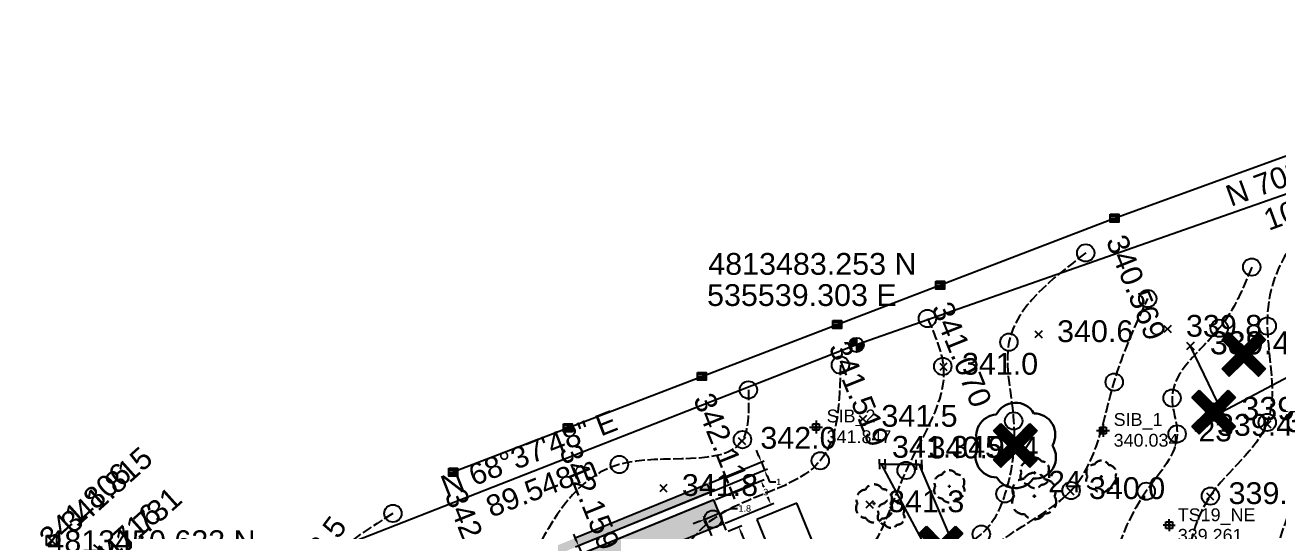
# Model space of a CAD drawing. Header units: millimetres. Extents: x 535412 to 535832, y 4813198 to 4813522.
# Drawn here: x 535442 to 535588.6, y 4813461.5 to 4813520.7 of the extents above; entities that cross this region are included whole.
import ezdxf
from ezdxf.enums import TextEntityAlignment as Align

# ---------------------------------------------------------------- set-up
doc = ezdxf.new("R2010")
doc.units = ezdxf.units.MM
doc.linetypes.add('ACAD_ISO02W100', pattern=[15, 12, -3])
doc.linetypes.add('DASHED', pattern=[0.75, 0.5, -0.25])
for name, color, linetype in [('2017_BOUNDS', 5, 'Continuous'), ('2017_BOUNDS_text', 250, 'Continuous'), ('2017_BUILDING', 1, 'Continuous'), ('2017_BUILDING_text', 250, 'Continuous'), ('2017_Contour_lines', 250, 'ACAD_ISO02W100'), ('2017_CONTROL', 1, 'Continuous'), ('2017_CONTROL_text', 250, 'Continuous'), ('2017_FENCE', 1, 'Continuous'), ('2017_FENCE_text', 250, 'Continuous'), ('2017_GND', 5, 'Continuous'), ('2017_GND_text', 250, 'Continuous'), ('2017_HEDGE', 102, 'Continuous'), ('2017_HEDGE_text', 250, 'Continuous'), ('2017_INSTRUMENT', 5, 'Continuous'), ('2017_INSTRUMENT_text', 250, 'Continuous'), ('2017_REMOVALS', 5, 'Continuous'), ('2017_SIDEWALK', 1, 'Continuous'), ('2017_SIDEWALK_text', 250, 'Continuous'), ('2017_Tree_Legend', 7, 'Continuous'), ('Contour_interp', 250, 'Continuous'), ('Contour_lines', 250, 'ACAD_ISO02W100'), ('Contour_text', 1, 'Continuous'), ('image', 7, 'Continuous'), ('Parking_Lot_Dim', 250, 'Continuous'), ('Parking_Lot_Features', 252, 'Continuous')]:
    doc.layers.add(name, color=color, linetype=linetype)
doc.layers.add('2017_REP_TREES', color=190, linetype='DASHED', lineweight=30)
doc.layers.add('2017_TREE', color=94, linetype='Continuous', lineweight=30)
doc.styles.get("Standard").update_dxf_attribs({"font": 'arial.ttf'})
doc.dimstyles.new('ISO-25', dxfattribs={"dimscale": 0.3, "dimtxt": 2.5, "dimasz": 2.5, "dimexe": 1.25, "dimexo": 0.625, "dimtad": 0, "dimtih": 1, "dimtoh": 1, "dimdsep": 46, "dimtxsty": 'Standard', "dimcen": 2.5, "dimadec": 0, "dimazin": 0, "dimtfac": 1, "dimtmove": 0, "dimatfit": 3, "dimfxl": 1, "dimarcsym": 0})

# ---------------------------------------------------------------- blocks, each defined once
blk = doc.blocks.new('2017_INSTRUMENT')
at = {"layer": '2017_INSTRUMENT'}
for p, q in [((0, 0), (-0.7, 0)), ((-0.38, -0.38), (-0.38, 0.38)), ((-0.38, 0.38), (0.38, 0.38)), ((0, 0.19), (-0.19, 0)), ((-0.19, 0), (0, -0.19)), ((0, 0), (0, 0.7)), ((0.19, 0), (0, 0.19)), ((0, -0.19), (0.19, 0)), ((0, 0), (0.7, 0)), ((0, 0), (0, -0.7)), ((0.38, 0.38), (0.38, -0.38)), ((0.38, -0.38), (-0.38, -0.38))]:
    blk.add_line(p, q, dxfattribs=at)
at = {"layer": '2017_INSTRUMENT_text'}
for tag, p in [('NAME', (1.01, 0.46)), ('ELEV', (1.01, -1.94))]:
    blk.add_attdef(tag, p, '', height=1.5, dxfattribs=at)
blk = doc.blocks.new('2017_CONTROL')
at = {"layer": '2017_CONTROL'}
for p, q in [((-0.75, 0), (0.75, 0)), ((-0.38, -0.38), (-0.38, 0.38)), ((-0.38, 0.38), (0.38, 0.38)), ((0, 0.75), (0, -0.75)), ((0.38, 0.38), (0.38, -0.38)), ((0.38, -0.38), (-0.38, -0.38))]:
    blk.add_line(p, q, dxfattribs=at)
blk.add_lwpolyline([(0, 0.2), (-0.17, -0.1), (0.17, -0.1)], close=True, dxfattribs=at)
at = {"layer": '2017_CONTROL_text'}
for tag, p in [('NAME', (1.24, 0.54)), ('ELEV', (1.24, -1.89))]:
    blk.add_attdef(tag, p, '', height=1.5, dxfattribs=at)
blk = doc.blocks.new('2017_SIDEWALK')
at = {"layer": '2017_SIDEWALK'}
for p, q in [((-0.6, 0.6), (0.6, -0.6)), ((0.6, 0.6), (-0.6, -0.6)), ((-0.6, 0.6), (0.6, 0.6)), ((-0.6, -0.6), (-0.6, 0.6)), ((0.6, 0.6), (0.6, -0.6)), ((0.6, -0.6), (-0.6, -0.6))]:
    blk.add_line(p, q, dxfattribs=at)
at = {"layer": '2017_SIDEWALK_text'}
blk.add_attdef('ELEV', (2.49, 0.66), '', height=2.55, rotation=42, dxfattribs=at)
blk = doc.blocks.new('2017_HEDGE')
at = {"layer": '2017_HEDGE'}
for p, q in [((-0.34, 0), (-0.34, 0.59)), ((0.34, 0), (-0.34, 0)), ((-0.34, 0), (-0.34, -0.6)), ((0, 0), (-0.09, 0)), ((0, 0), (0, 0.09)), ((0, 0), (0, -0.09)), ((0, 0), (0, 0)), ((0, 0), (0.09, 0)), ((0.34, 0), (0.34, 0.59)), ((0.34, 0), (0.34, -0.6))]:
    blk.add_line(p, q, dxfattribs=at)
at = {"layer": '2017_HEDGE_text'}
blk.add_attdef('ELEV', (1.13, 0.74), '', height=2.55, dxfattribs=at)
blk = doc.blocks.new('2017_BUILDING')
at = {"layer": '2017_BUILDING'}
for p, q in [((-0.45, 0.45), (0.45, -0.45)), ((0.45, 0.45), (-0.45, -0.45))]:
    blk.add_line(p, q, dxfattribs=at)
at = {"layer": '2017_BUILDING_text'}
blk.add_attdef('ELEV', (2.3, -0.97), '', height=2.7, dxfattribs=at)
blk = doc.blocks.new('2017_GND')
at = {"layer": '2017_GND'}
for p, q in [((-0.42, 0.42), (0.42, -0.42)), ((0.42, 0.42), (-0.42, -0.42))]:
    blk.add_line(p, q, dxfattribs=at)
at = {"layer": '2017_GND_text'}
blk.add_attdef('ELEV', (2.17, -0.91), '', height=2.55, dxfattribs=at)
blk = doc.blocks.new('2017_FENCE')
at = {"layer": '2017_FENCE'}
for p, q in [((0.49, 0.23), (-0.52, 0.23)), ((-0.52, 0), (0.49, 0)), ((0.49, -0.23), (-0.52, -0.23))]:
    blk.add_line(p, q, dxfattribs=at)
blk.add_lwpolyline([(-0.52, 0.46), (0.49, 0.46), (0.49, -0.46), (-0.52, -0.46)], close=True, dxfattribs=at)
at = {"layer": '2017_FENCE_text'}
blk.add_attdef('ELEV', (-1.06, -2.62), '', height=2.55, rotation=292, dxfattribs=at)
blk = doc.blocks.new('2017_BOUNDS')
at = {"layer": '2017_BOUNDS'}
h = blk.add_hatch(color=256, dxfattribs=at)
h.dxf.hatch_style = 1
h.paths.add_polyline_path([(0, 0.85, 0.414214), (-0.85, 0), (0, 0)])
h.paths.add_polyline_path([(0.85, 0), (0, 0), (0, -0.85, 0.414214)])
for p, q in [((0.85, 0), (-0.85, 0)), ((0, 0.85), (0, -0.85))]:
    blk.add_line(p, q, dxfattribs=at)
blk.add_circle((0, 0), 0.85, dxfattribs=at)
at = {"layer": '2017_BOUNDS_text'}
for tag, p in [('NORTHING', (1.71, 0.78)), ('EASTING', (1.71, -3.29))]:
    blk.add_attdef(tag, p, '', height=2.55, dxfattribs=at)
blk = doc.blocks.new('*D25')
at = {"layer": 'Defpoints', "color": 0, "transparency": 16777216}
for p in [(535523.26, 4813463.56), (535524.14, 4813461.42), (535522.47, 4813460.74)]:
    blk.add_point(p, dxfattribs=at)
at = {"layer": 'Parking_Lot_Dim', "color": 0, "lineweight": -2, "transparency": 16777216}
for p, q in [((535523.96, 4813463.84), (535524.65, 4813464.13)), ((535524.65, 4813464.13), (535525.4, 4813464.13)), ((535522.4, 4813460.91), (535521.45, 4813463.23)), ((535521.6, 4813462.88), (535523.26, 4813463.56)), ((535524.07, 4813461.59), (535523.12, 4813463.91)), ((535520.9, 4813462.6), (535520.21, 4813462.31))]:
    blk.add_line(p, q, dxfattribs=at)
at = {"layer": 'Parking_Lot_Dim', "color": 0, "transparency": 16777216}
for points in [[(535520.85, 4813462.71), (535520.95, 4813462.48), (535521.6, 4813462.88)], [(535523.91, 4813463.96), (535524, 4813463.73), (535523.26, 4813463.56)]]:
    blk.add_solid(points, dxfattribs=at)
at = {"layer": 'Parking_Lot_Dim', "color": 0, "transparency": 16777216, "insert": (535526.24, 4813464.13), "char_height": 0.75, "attachment_point": 5}
blk.add_mtext('1.8', dxfattribs=at)
blk = doc.blocks.new('*D33')
at = {"layer": 'Defpoints', "color": 0, "transparency": 16777216}
for p in [(535524.14, 4813461.42), (535525.54, 4813461.99), (535526.97, 4813456.63)]:
    blk.add_point(p, dxfattribs=at)
at = {"layer": 'Parking_Lot_Dim', "color": 0, "lineweight": -2, "transparency": 16777216}
for p, q in [((535524.31, 4813461.49), (535525.88, 4813462.13)), ((535525.82, 4813461.29), (535526.34, 4813460.01)), ((535527.33, 4813457.59), (535526.81, 4813458.87)), ((535527.14, 4813456.7), (535527.96, 4813457.04))]:
    blk.add_line(p, q, dxfattribs=at)
at = {"layer": 'Parking_Lot_Dim', "color": 0, "transparency": 16777216}
for points in [[(535525.93, 4813461.34), (535525.7, 4813461.25), (535525.54, 4813461.99)], [(535527.45, 4813457.64), (535527.21, 4813457.54), (535527.61, 4813456.9)]]:
    blk.add_solid(points, dxfattribs=at)
at = {"layer": 'Parking_Lot_Dim', "color": 0, "transparency": 16777216, "insert": (535526.57, 4813459.44), "char_height": 0.75, "attachment_point": 5}
blk.add_mtext('5.5', dxfattribs=at)
blk = doc.blocks.new('2017_TREE')
at = {"layer": '2017_TREE'}
blk.add_circle((0, 0), 0.0167, dxfattribs=at)
for centre, start, end in [((0, 0.25), 30, 153.8204), ((-0.208, 0.111), 93.8204, 206.0272), ((0.217, 0.125), 330, 90), ((-0.217, -0.125), 149.6945, 270), ((0.225, -0.139), 266.0497, 33.8204), ((0, -0.25), 210, 326.3433)]:
    blk.add_arc(centre, 0.25, start, end, dxfattribs=at)
blk = doc.blocks.new('2017_REMOVALS')
at = {"layer": '2017_REMOVALS'}
h = blk.add_hatch(dxfattribs=at)
h.set_pattern_fill('ANSI31', color=256)
h.set_pattern_definition([(45, (0, 0), (-0.0883883, 0.0883883), [])])
h.paths.add_polyline_path([(0, 0.85), (-1.7, 2.55), (-2.55, 1.7), (-0.85, 0), (-2.55, -1.7), (-1.7, -2.55), (0, -0.85), (1.7, -2.55), (2.55, -1.7), (0.85, 0), (2.55, 1.7), (1.7, 2.55)])
for p, q in [((-2.55, 1.7), (-1.7, 2.55)), ((-2.55, 1.7), (-0.85, 0)), ((-1.7, 2.55), (0, 0.85)), ((0, 0.85), (1.7, 2.55)), ((0.85, 0), (2.55, 1.7)), ((1.7, 2.55), (2.55, 1.7)), ((-2.55, -1.7), (-0.85, 0)), ((-1.7, -2.55), (0, -0.85)), ((0, -0.85), (1.7, -2.55)), ((0.85, 0), (2.55, -1.7)), ((-2.55, -1.7), (-1.7, -2.55)), ((1.7, -2.55), (2.55, -1.7))]:
    blk.add_line(p, q, dxfattribs=at)
blk = doc.blocks.new('*D37')
at = {"layer": 'Defpoints', "color": 0, "transparency": 16777216}
for p in [(535522.63, 4813465.12), (535529.28, 4813464.6), (535523.76, 4813462.34)]:
    blk.add_point(p, dxfattribs=at)
at = {"layer": 'Parking_Lot_Dim', "color": 0, "lineweight": -2, "transparency": 16777216}
for p, q in [((535522.8, 4813465.19), (535528.49, 4813467.52)), ((535528.43, 4813466.68), (535528.46, 4813466.61)), ((535523.93, 4813462.41), (535529.63, 4813464.74)), ((535529, 4813465.29), (535528.92, 4813465.47))]:
    blk.add_line(p, q, dxfattribs=at)
at = {"layer": 'Parking_Lot_Dim', "color": 0, "transparency": 16777216}
for points in [[(535528.55, 4813466.73), (535528.31, 4813466.63), (535528.15, 4813467.37)], [(535529.11, 4813465.34), (535528.88, 4813465.24), (535529.28, 4813464.6)]]:
    blk.add_solid(points, dxfattribs=at)
at = {"layer": 'Parking_Lot_Dim', "color": 0, "transparency": 16777216, "insert": (535528.69, 4813466.04), "char_height": 0.75, "attachment_point": 5}
blk.add_mtext('3', dxfattribs=at)
blk = doc.blocks.new('*D38')
at = {"layer": 'Defpoints', "color": 0, "transparency": 16777216}
for p in [(535528.55, 4813468.62), (535521.87, 4813466.97), (535522.25, 4813466.05)]:
    blk.add_point(p, dxfattribs=at)
at = {"layer": 'Parking_Lot_Dim', "color": 0, "lineweight": -2, "transparency": 16777216}
for p, q in [((535527.89, 4813470.24), (535527.61, 4813470.94)), ((535522.04, 4813467.04), (535528.52, 4813469.69)), ((535522.42, 4813466.12), (535528.9, 4813468.76)), ((535528.18, 4813469.55), (535528.55, 4813468.62)), ((535528.84, 4813467.93), (535529.12, 4813467.23)), ((535529.12, 4813467.23), (535529.87, 4813467.23))]:
    blk.add_line(p, q, dxfattribs=at)
at = {"layer": 'Parking_Lot_Dim', "color": 0, "transparency": 16777216}
for points in [[(535528.01, 4813470.29), (535527.78, 4813470.19), (535528.18, 4813469.55)], [(535528.95, 4813467.97), (535528.72, 4813467.88), (535528.55, 4813468.62)]]:
    blk.add_solid(points, dxfattribs=at)
at = {"layer": 'Parking_Lot_Dim', "color": 0, "transparency": 16777216, "insert": (535530.2, 4813467.23), "char_height": 0.75, "attachment_point": 5}
blk.add_mtext('1', dxfattribs=at)
blk = doc.blocks.new('*D39')
at = {"layer": 'Defpoints', "color": 0, "transparency": 16777216}
for p in [(535522.25, 4813466.05), (535522.63, 4813465.12), (535507.16, 4813458.81)]:
    blk.add_point(p, dxfattribs=at)
at = {"layer": 'Parking_Lot_Dim', "color": 0, "lineweight": -2, "transparency": 16777216}
for p, q in [((535522.07, 4813465.98), (535506.44, 4813459.6)), ((535522.45, 4813465.05), (535506.82, 4813458.67)), ((535506.5, 4813460.43), (535506.22, 4813461.13)), ((535506.79, 4813459.74), (535507.16, 4813458.81)), ((535507.45, 4813458.12), (535507.73, 4813457.42)), ((535507.73, 4813457.42), (535508.48, 4813457.42))]:
    blk.add_line(p, q, dxfattribs=at)
at = {"layer": 'Parking_Lot_Dim', "color": 0, "transparency": 16777216}
for points in [[(535506.62, 4813460.48), (535506.39, 4813460.38), (535506.79, 4813459.74)], [(535507.56, 4813458.16), (535507.33, 4813458.07), (535507.16, 4813458.81)]]:
    blk.add_solid(points, dxfattribs=at)
at = {"layer": 'Parking_Lot_Dim', "color": 0, "transparency": 16777216, "insert": (535508.81, 4813457.42), "char_height": 0.75, "attachment_point": 5}
blk.add_mtext('1', dxfattribs=at)
blk = doc.blocks.new('2017_REP_TREES')
at = {"layer": '2017_REP_TREES', "ltscale": 0.52}
blk.add_circle((0, 0), 0.0167, dxfattribs=at)
for centre, start, end in [((-0.208, 0.111), 93.8204, 206.0272), ((0, 0.25), 30, 153.8204), ((0.217, 0.125), 330, 90), ((-0.217, -0.125), 149.6945, 270), ((0.225, -0.139), 266.0497, 33.8204), ((0, -0.25), 210, 326.3433)]:
    blk.add_arc(centre, 0.25, start, end, dxfattribs=at)

msp = doc.modelspace()

# ---------------------------------------------------------------- hatches: boundary and pattern name
at = {"layer": 'Parking_Lot_Features'}
h = msp.add_hatch(dxfattribs=at)
h.set_pattern_fill('TRANS', color=251, scale=0.04, angle=135)
h.set_pattern_definition([(135, (0, 0), (-0.179605122421, -0.179605122421), []), (135, (-0.0898, -0.0898), (-0.179605122421, -0.179605122421), [0.127, -0.127])])
h.paths.add_polyline_path([(535522.247, 4813466.047), (535521.87, 4813466.973), (535506.408, 4813460.663), (535461.359, 4813442.279), (535461.954, 4813441.442), (535506.785, 4813459.737)])
h = msp.add_hatch(dxfattribs=at)
h.set_pattern_fill('AR-B816C', color=251, scale=0.003, angle=135)
h.paths.add_polyline_path([(535523.759, 4813462.344), (535522.625, 4813465.121), (535507.163, 4813458.812), (535463.097, 4813440.828), (535462.186, 4813440.457), (535464.147, 4813438.017), (535508.297, 4813456.034)])

# ---------------------------------------------------------------- linework, layer by layer
at = {"layer": '2017_BOUNDS'}
for p, q in [((535639.149, 4813518.274), (535539.303, 4813483.253)), ((535539.303, 4813483.253), (535455.912, 4813450.623))]:
    msp.add_line(p, q, dxfattribs=at)
at = {"layer": '2017_BUILDING'}
for p, q in [((535578.348, 4813483.126), (535582.041, 4813475.449)), ((535582.041, 4813475.449), (535590.587, 4813479.972))]:
    msp.add_line(p, q, dxfattribs=at)
at = {"layer": '2017_Contour_lines', "ltscale": 0.1}
msp.add_spline([(535629.718, 4813496.92), (535610.571, 4813485.079), (535601.913, 4813476.861), (535600.353, 4813467.544), (535602.015, 4813459.306), (535596.182, 4813450.112), (535581.543, 4813409.734), (535579.892, 4813405.681), (535568.861, 4813398.568), (535557.912, 4813390.652), (535550.281, 4813384.91), (535544.607, 4813374.855), (535542.443, 4813365.501), (535542.666, 4813359.096)], degree=3, dxfattribs=at)
at = {"layer": '2017_FENCE'}
for p, q in [((535631.653, 4813520.678), (535569.39, 4813498.011)), ((535569.39, 4813498.011), (535492.12, 4813468.379))]:
    msp.add_line(p, q, dxfattribs=at)
at = {"layer": '2017_HEDGE'}
for p, q in [((535542.242, 4813469.322), (535546.613, 4813469.323)), ((535552.97, 4813449.187), (535542.242, 4813469.322)), ((535546.613, 4813469.323), (535554.733, 4813450.296))]:
    msp.add_line(p, q, dxfattribs=at)
at = {"layer": 'Contour_interp'}
for centre in [(535566.123, 4813494.016), (535585.554, 4813492.369), (535573.381, 4813488.678), (535547.605, 4813486.349), (535581.754, 4813485.205), (535587.362, 4813485.471), (535557.147, 4813483.581), (535537.421, 4813480.907), (535549.408, 4813480.751), (535526.663, 4813477.99), (535569.456, 4813478.911), (535576.23, 4813477.042), (535557.695, 4813474.368), (535587.361, 4813474.186), (535525.968, 4813472.176), (535576.821, 4813472.841), (535511.559, 4813469.269), (535535.068, 4813469.712), (535545.104, 4813468.576), (535564.42, 4813466.226), (535573.205, 4813466.133), (535556.675, 4813465.838), (535580.711, 4813465.573), (535485.075, 4813463.546), (535522.521, 4813462.883), (535553.913, 4813461.121)]:
    msp.add_circle(centre, 1.016, dxfattribs=at)
at = {"layer": 'Contour_lines', "ltscale": 0.1}
for points in [[(535629.862, 4813511.666), (535587.362, 4813485.471), (535587.361, 4813474.186), (535580.671, 4813465.553), (535576.996, 4813450.466), (535566.117, 4813425.047), (535563.64, 4813421.691), (535562.58, 4813419.204), (535561.602, 4813415.412), (535551.456, 4813409.117), (535546.254, 4813403.683), (535529.907, 4813386.375)], [(535629.282, 4813506.041), (535595.45, 4813483.312), (535591.818, 4813468.462), (535590.225, 4813464.452), (535587.235, 4813454.563), (535572.188, 4813410.349), (535559.703, 4813404.047), (535556.263, 4813399.846)], [(535566.123, 4813494.016), (535557.147, 4813483.581), (535557.695, 4813474.368), (535556.675, 4813465.838), (535553.913, 4813461.121), (535547.967, 4813457.212), (535547.201, 4813447.575), (535541.552, 4813440.438), (535539.555, 4813434.824), (535530.007, 4813422.733), (535513.142, 4813416.265), (535493.173, 4813413.14)], [(535585.554, 4813492.369), (535581.754, 4813485.205), (535576.23, 4813477.042), (535576.821, 4813472.841), (535573.205, 4813466.133), (535567.029, 4813449.601), (535565.097, 4813443.523), (535561.357, 4813432.807), (535558.486, 4813426.463), (535549.514, 4813418.188), (535542.471, 4813412.214), (535534.89, 4813404.222), (535530.795, 4813403.165), (535529.901, 4813400.014), (535522.48, 4813392.342), (535516.131, 4813391.64)], [(535505.204, 4813401.099), (535524.874, 4813409.02), (535535.281, 4813422.253), (535545.283, 4813427.229), (535550.823, 4813431.522), (535554.581, 4813438.163), (535553.86, 4813457.771), (535564.42, 4813466.226), (535569.456, 4813478.911), (535573.381, 4813488.678)], [(535547.605, 4813486.349), (535549.475, 4813480.687), (535545.104, 4813468.576), (535540.367, 4813458.494), (535535.635, 4813452.948), (535529.099, 4813439.374), (535516.868, 4813430.275), (535515.753, 4813424.53), (535491.723, 4813421.26)], [(535537.421, 4813480.907), (535535.068, 4813469.712), (535522.521, 4813462.883), (535514.007, 4813449.337), (535505.826, 4813433.188), (535504.706, 4813425.24), (535486.737, 4813424.935), (535477.656, 4813427.983)], [(535526.663, 4813477.99), (535525.968, 4813472.176), (535511.559, 4813469.269), (535501.424, 4813458.374), (535498.446, 4813452.322), (535494.899, 4813435.765), (535496.124, 4813428.233), (535481.319, 4813430.738), (535468.879, 4813435.103), (535458.46, 4813448.491), (535454.64, 4813455.912), (535449.953, 4813459.948)], [(535485.075, 4813463.546), (535475.807, 4813452.741), (535478.124, 4813445.163), (535468.541, 4813440.638)]]:
    msp.add_spline(points, degree=3, dxfattribs=at)
at = {"layer": 'Parking_Lot_Features'}
for p, q in [((535521.87, 4813466.973), (535506.408, 4813460.663)), ((535522.247, 4813466.047), (535506.785, 4813459.737)), ((535522.247, 4813466.047), (535521.87, 4813466.973)), ((535522.625, 4813465.121), (535507.163, 4813458.812)), ((535523.759, 4813462.344), (535522.625, 4813465.121)), ((535532.321, 4813464.758), (535527.655, 4813462.854)), ((535539.123, 4813448.092), (535532.321, 4813464.758)), ((535527.655, 4813462.854), (535534.456, 4813446.188)), ((535523.759, 4813462.344), (535508.297, 4813456.034))]:
    msp.add_line(p, q, dxfattribs=at)

# ---------------------------------------------------------------- block references
for p in [(535584.626, 4813482.144), (535581.1, 4813475.4), (535557.9, 4813471.5), (535549.189, 4813459.508)]:
    msp.add_blockref('2017_REMOVALS', p)
at = {"layer": '2017_BOUNDS_text'}
ref = msp.add_blockref('2017_BOUNDS', (535455.912, 4813450.623), dxfattribs=at)
ref.add_attrib('NORTHING', '4813450.623 N', (535444.646, 4813459.021), dxfattribs={"height": 2.55})
ref.add_attrib('EASTING', '535455.912 E', (535444.646, 4813455.796), dxfattribs={"height": 2.55})
at = {"layer": '2017_Contour_lines'}
ref = msp.add_blockref('2017_BOUNDS', (535539.303, 4813483.253), dxfattribs=at)
ref.add_attrib('NORTHING', '4813483.253 N', (535521.965, 4813491.462), dxfattribs={"layer": '2017_BOUNDS_text', "height": 2.55})
ref.add_attrib('EASTING', '535539.303 E', (535521.825, 4813487.816), dxfattribs={"layer": '2017_BOUNDS_text', "height": 2.55})
at = {"layer": '2017_SIDEWALK'}
for p, values in [((535445.13, 4813460.378), {'ELEV': '341.815'}), ((535448.545, 4813455.681), {'ELEV': '341.731'})]:
    msp.add_blockref('2017_SIDEWALK', p, dxfattribs=at).add_auto_attribs(values)
at = {"layer": 'image'}
for name, p, values in [('2017_FENCE', (535569.51, 4813498.091), {'ELEV': '340.569'}), ('2017_FENCE', (535549.098, 4813490.254), {'ELEV': '341.070'}), ('2017_FENCE', (535537.072, 4813485.653), {'ELEV': '341.519'}), ('2017_GND', (535560.605, 4813484.5), {'ELEV': '340.6'}), ('2017_GND', (535575.687, 4813485.13), {'ELEV': '339.8'}), ('2017_BUILDING', (535578.348, 4813483.126), {'ELEV': '339.488'}), ('2017_GND', (535549.475, 4813480.687), {'ELEV': '341.0'}), ('2017_FENCE', (535521.223, 4813479.577), {'ELEV': '342.111'}), ('2017_GND', (535540.05, 4813474.597), {'ELEV': '341.5'}), ('2017_BUILDING', (535582.041, 4813475.449), {'ELEV': '339.216'}), ('2017_CONTROL', (535534.574, 4813473.656), {'NAME': 'SIB_2', 'ELEV': '341.847'}), ('2017_CONTROL', (535568.155, 4813473.246), {'NAME': 'SIB_1', 'ELEV': '340.034'}), ('2017_GND', (535579.311, 4813473.536), {'ELEV': '339.4'}), ('2017_GND', (535587.38, 4813473.966), {'ELEV': '339.0'}), ('2017_FENCE', (535505.556, 4813473.56), {'ELEV': '342.159'}), ('2017_GND', (535525.889, 4813472.024), {'ELEV': '342.0'}), ('2017_HEDGE', (535542.327, 4813469.322), {'ELEV': '341.345'}), ('2017_HEDGE', (535546.613, 4813469.238), {'ELEV': '340.974'}), ('2017_SIDEWALK', (535442.634, 4813458.554), {'ELEV': '341.806'}), ('2017_FENCE', (535492.138, 4813468.379), {'ELEV': '342.489'}), ('2017_GND', (535516.709, 4813466.5), {'ELEV': '341.8'}), ('2017_GND', (535564.334, 4813466.14), {'ELEV': '340.0'}), ('2017_GND', (535580.671, 4813465.553), {'ELEV': '339.0'}), ('2017_GND', (535540.833, 4813464.598), {'ELEV': '341.3'}), ('2017_SIDEWALK', (535446.142, 4813453.834), {'ELEV': '341.716'}), ('2017_INSTRUMENT', (535575.887, 4813462.176), {'NAME': 'TS19_NE', 'ELEV': '339.261'})]:
    msp.add_blockref(name, p, dxfattribs=at).add_auto_attribs(values)
for p, xscale, yscale, zscale in [((535557.9, 4813471.5), 10, 10, 10), ((535581.1, 4813475.4), 2, 2, 2)]:
    msp.add_blockref('2017_TREE', p, dxfattribs=dict(at, xscale=xscale, yscale=yscale, zscale=zscale))
at = {"layer": 'Parking_Lot_Dim'}
for p, xscale, yscale, zscale in [((535560.159, 4813468.295), 3.572650374322855, 3.572650374322855, 3.572650374322855), ((535550.161, 4813466.715), 3.769496593516897, 3.769496593516897, 3.769496593516897), ((535567.96, 4813467.862), -3.75786394452075, 3.75786394452075, 3.75786394452075), ((535560.113, 4813465.567), -5.45780517772829, 5.45780517772829, 5.45780517772829), ((535541.357, 4813464.706), 4.491184135876436, 4.491184135876436, 4.491184135876436), ((535543.341, 4813463.519), 3.321993048310816, 3.321993048310816, 3.321993048310816)]:
    msp.add_blockref('2017_REP_TREES', p, dxfattribs=dict(at, xscale=xscale, yscale=yscale, zscale=zscale))

# ---------------------------------------------------------------- texts
at = {"layer": '2017_BOUNDS', "char_height": 2.5, "attachment_point": 1}
for s, width, insert, rotation in [('\\pi8.3107;N 70°40\'19" E\\P\\pi11.494;105.810m', 37.91737, (535574.446, 4813498.883), 20.2), ('\\pi8.4532;N 68°37\'48" E\\P\\pi12.489;89.548m', 38.20247, (535482.531, 4813464.689), 21.4)]:
    msp.add_mtext_dynamic_manual_height_columns(s, width=width, gutter_width=12.5, heights=[0], dxfattribs=dict(at, insert=insert, rotation=rotation))
at = {"layer": '2017_Tree_Legend'}
for s, p in [('23', (535581.279, 4813471.977)), ('24', (535563.683, 4813466.024))]:
    msp.add_text(s, height=2.5, dxfattribs=at).set_placement(p, align=Align.CENTER)
at = {"layer": 'Contour_text'}
msp.add_text('342.5', height=2.5, rotation=53.18726, dxfattribs=at).set_placement((535477.191, 4813458.492), align=Align.CENTER)

# ---------------------------------------------------------------- dimensions: what is measured, and where the dimension line sits
at = {"layer": 'Parking_Lot_Dim'}
for base, p1, p2, picture, middle in [((535528.555, 4813468.621), (535521.87, 4813466.973), (535522.247, 4813466.047), '*D38', (535530.197, 4813467.232)), ((535529.28, 4813464.597), (535522.625, 4813465.121), (535523.759, 4813462.344), '*D37', (535528.692, 4813466.037))]:
    dim = msp.add_linear_dim(base=base, p1=p1, p2=p2, angle=292.2, dimstyle='ISO-25', dxfattribs=at)
    dim.commit()
    dim.dimension.update_dxf_attribs({"geometry": picture, "text_midpoint": middle, "dimtype": 161})
dim = msp.add_aligned_dim(p1=(535522.247, 4813466.047), p2=(535522.625, 4813465.121), distance=-16.7, dimstyle='ISO-25', dxfattribs=at)
dim.commit()
dim.dimension.update_dxf_attribs({"geometry": '*D39', "text_midpoint": (535508.806, 4813457.423)})
for base, p1, angle, picture, middle in [((535523.262, 4813463.56), (535522.47, 4813460.738), 22.2, '*D25', (535526.237, 4813464.127)), ((535525.535, 4813461.989), (535526.965, 4813456.632), 112.2, '*D33', (535526.574, 4813459.443))]:
    dim = msp.add_linear_dim(base=base, p1=p1, p2=(535524.137, 4813461.418), angle=angle, dimstyle='ISO-25', dxfattribs=at)
    dim.commit()
    dim.dimension.update_dxf_attribs({"geometry": picture, "text_midpoint": middle})

doc.saveas('drawing.dxf')
